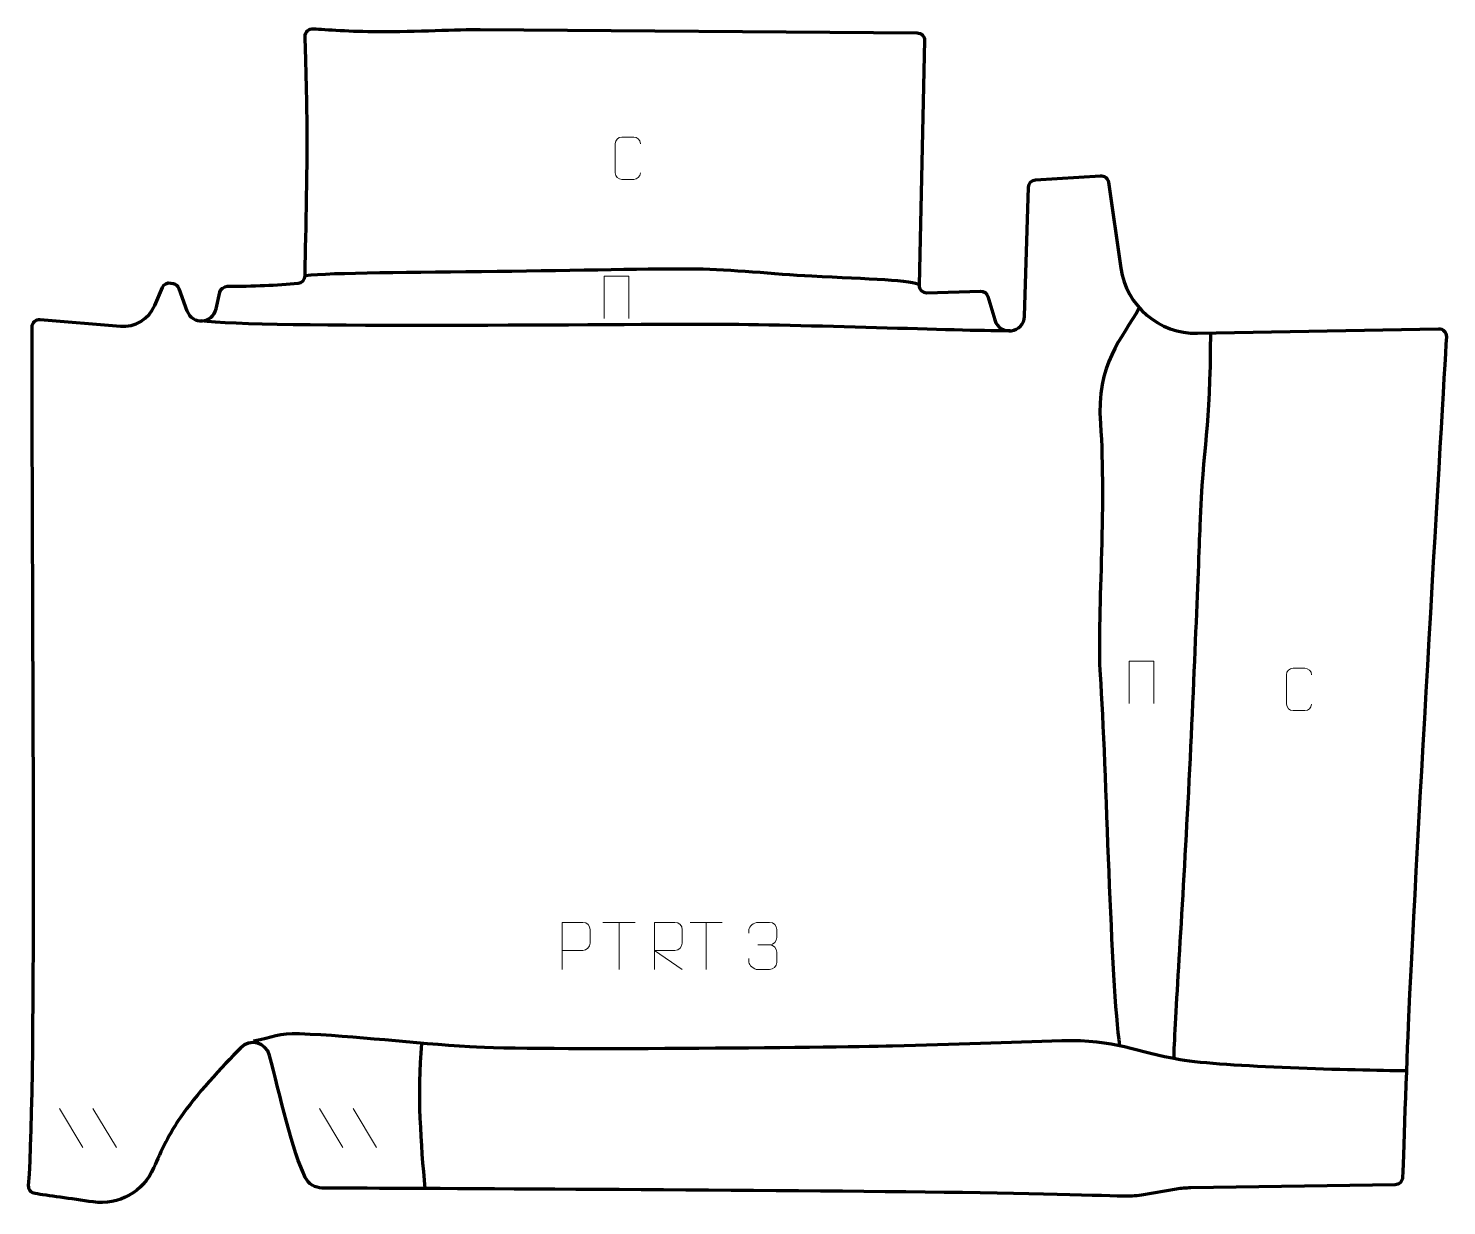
# Model space of a CAD drawing. Header units: millimetres. Extents: x -375 to 375, y -312 to 311.
import ezdxf

# ---------------------------------------------------------------- set-up
doc = ezdxf.new("R2010")
doc.units = ezdxf.units.MM
doc.header["$MEASUREMENT"] = 0
for name, color, linetype in [('layer 1', 7, 'Continuous'), ('layer 2', 7, 'Continuous'), ('layer 3', 7, 'Continuous')]:
    doc.layers.add(name, color=color, linetype=linetype)

msp = doc.modelspace()

# ---------------------------------------------------------------- linework, layer by layer
at = {"layer": 'layer 1', "color": 250, "lineweight": 9}
for points, knots in [([(-51.3757, 234.2066), (-51.5009, 232.1256), (-53.0031, 230.8004), (-54.9268, 230.7907), (-54.9268, 230.7907), (-57.0154, 230.791), (-59.104, 230.791), (-61.1923, 230.7907), (-61.1923, 230.7907), (-62.9165, 230.6963), (-64.6829, 232.3842), (-64.6729, 234.191), (-64.6729, 234.191), (-64.6725, 239.3592), (-64.6725, 244.5269), (-64.6729, 249.6943), (-64.6729, 249.6943), (-64.6691, 251.6094), (-63.1046, 253.1493), (-61.1767, 253.1372), (-61.1767, 253.1372), (-59.0937, 253.1372), (-57.0102, 253.1372), (-54.9268, 253.1372), (-54.9268, 253.1372), (-53.1833, 253.169), (-51.3996, 251.8331), (-51.3757, 249.6497)], [0, 0, 0, 0, 0.125, 0.125, 0.125, 0.125, 0.25, 0.25, 0.25, 0.25, 0.375, 0.375, 0.375, 0.375, 0.5, 0.5, 0.5, 0.5, 0.625, 0.625, 0.625, 0.625, 0.75, 0.75, 0.75, 0.75, 1, 1, 1, 1]), ([(-70.5545, 157.2522), (-70.5545, 157.2522), (-70.5545, 179.6025), (-70.5545, 179.6025), (-70.5545, 179.6025), (-70.5545, 179.6025), (-57.4362, 179.6025), (-57.4362, 179.6025), (-57.4362, 179.6025), (-57.4362, 179.6025), (-57.4362, 157.2522), (-57.4362, 157.2522)], [0, 0, 0, 0, 0.25, 0.25, 0.25, 0.25, 0.5, 0.5, 0.5, 0.5, 1, 1, 1, 1]), ([(207.1417, -46.4807), (207.1417, -46.4807), (207.1417, -24.1304), (207.1417, -24.1304), (207.1417, -24.1304), (207.1417, -24.1304), (220.26, -24.1304), (220.26, -24.1304), (220.26, -24.1304), (220.26, -24.1304), (220.26, -46.4807), (220.26, -46.4807)], [0, 0, 0, 0, 0.25, 0.25, 0.25, 0.25, 0.5, 0.5, 0.5, 0.5, 1, 1, 1, 1]), ([(303.6951, -46.8106), (303.5699, -48.8916), (302.0677, -50.2168), (300.144, -50.2265), (300.144, -50.2265), (298.0554, -50.2262), (295.9668, -50.2262), (293.8785, -50.2265), (293.8785, -50.2265), (292.1543, -50.3209), (290.3879, -48.633), (290.3979, -46.8262), (290.3979, -46.8262), (290.3983, -41.658), (290.3983, -36.4903), (290.3979, -31.3229), (290.3979, -31.3229), (290.4017, -29.4078), (291.9662, -27.8679), (293.8941, -27.88), (293.8941, -27.88), (295.9771, -27.88), (298.0606, -27.88), (300.144, -27.88), (300.144, -27.88), (301.8875, -27.8482), (303.6712, -29.1841), (303.6951, -31.3675)], [0, 0, 0, 0, 0.125, 0.125, 0.125, 0.125, 0.25, 0.25, 0.25, 0.25, 0.375, 0.375, 0.375, 0.375, 0.5, 0.5, 0.5, 0.5, 0.625, 0.625, 0.625, 0.625, 0.75, 0.75, 0.75, 0.75, 1, 1, 1, 1]), ([(-92.6723, -187.2435), (-92.6723, -187.2435), (-92.6723, -162.2899), (-92.6723, -162.2899), (-92.6723, -162.2899), (-89.0773, -162.2899), (-85.482, -162.2899), (-81.8866, -162.2899), (-81.8866, -162.2899), (-79.5614, -162.3278), (-78.004, -163.8179), (-78.0082, -166.184), (-78.0082, -166.184), (-78.0086, -168.2197), (-78.0086, -171.279), (-78.0082, -173.315), (-78.0082, -173.315), (-78.0147, -175.1904), (-79.8269, -177.1323), (-81.8365, -177.1514), (-81.8365, -177.1514), (-81.8365, -177.1514), (-92.6723, -177.1514), (-92.6723, -177.1514)], [0, 0, 0, 0, 0.14285714, 0.14285714, 0.14285714, 0.14285714, 0.28571429, 0.28571429, 0.28571429, 0.28571429, 0.42857143, 0.42857143, 0.42857143, 0.42857143, 0.57142857, 0.57142857, 0.57142857, 0.57142857, 0.71428571, 0.71428571, 0.71428571, 0.71428571, 1, 1, 1, 1]), ([(-43.9196, -187.2396), (-43.9196, -187.2396), (-43.9196, -162.2861), (-43.9196, -162.2861), (-43.9196, -162.2861), (-40.3248, -162.2861), (-36.7293, -162.2861), (-33.1341, -162.2861), (-33.1341, -162.2861), (-30.8088, -162.3238), (-29.2515, -163.8138), (-29.2556, -166.1802), (-29.2556, -166.1802), (-29.256, -168.2157), (-29.256, -171.2751), (-29.2556, -173.3111), (-29.2556, -173.3111), (-29.2621, -175.1866), (-31.0744, -177.1284), (-33.0839, -177.1475), (-33.0839, -177.1475), (-33.0839, -177.1475), (-43.9196, -177.1475), (-43.9196, -177.1475), (-43.9196, -177.1475), (-43.9196, -177.1475), (-29.2649, -187.2396), (-29.2649, -187.2396)], [0, 0, 0, 0, 0.125, 0.125, 0.125, 0.125, 0.25, 0.25, 0.25, 0.25, 0.375, 0.375, 0.375, 0.375, 0.5, 0.5, 0.5, 0.5, 0.625, 0.625, 0.625, 0.625, 0.75, 0.75, 0.75, 0.75, 1, 1, 1, 1]), ([(6.0479, -167.9704), (6.0479, -167.9704), (6.0479, -166.1132), (6.0479, -166.1132), (6.0479, -166.1132), (6.0336, -164.3713), (8.6981, -162.2532), (10.7572, -162.2759), (10.7572, -162.2759), (12.8213, -162.2759), (14.8853, -162.2759), (16.949, -162.2759), (16.949, -162.2759), (19.1435, -162.2671), (20.7418, -164.1139), (20.7862, -166.026), (20.7862, -166.026), (20.7858, -167.4611), (20.7858, -168.8962), (20.7862, -170.3317), (20.7862, -170.3317), (20.7376, -171.9852), (19.135, -174.2152), (16.9367, -174.2052), (16.9367, -174.2052), (19.1404, -174.2164), (20.7484, -176.0196), (20.8024, -178.0791), (20.8024, -178.0791), (20.802, -179.8638), (20.802, -181.6485), (20.8024, -183.4336), (20.8024, -183.4336), (20.8125, -185.495), (18.7576, -187.2581), (16.9367, -187.25), (16.9367, -187.25), (14.8714, -187.2497), (12.8062, -187.2497), (10.7406, -187.25), (10.7406, -187.25), (8.572, -187.2385), (6.041, -184.8383), (6.0224, -183.3765), (6.0224, -183.3765), (6.0224, -183.3765), (6.0224, -181.4679), (6.0224, -181.4679)], [0, 0, 0, 0, 0.07692308, 0.07692308, 0.07692308, 0.07692308, 0.15384615, 0.15384615, 0.15384615, 0.15384615, 0.23076923, 0.23076923, 0.23076923, 0.23076923, 0.30769231, 0.30769231, 0.30769231, 0.30769231, 0.38461538, 0.38461538, 0.38461538, 0.38461538, 0.46153846, 0.46153846, 0.46153846, 0.46153846, 0.53846154, 0.53846154, 0.53846154, 0.53846154, 0.61538462, 0.61538462, 0.61538462, 0.61538462, 0.69230769, 0.69230769, 0.69230769, 0.69230769, 0.76923077, 0.76923077, 0.76923077, 0.76923077, 0.84615385, 0.84615385, 0.84615385, 0.84615385, 1, 1, 1, 1])]:
    msp.add_open_spline(points, degree=3, knots=knots, dxfattribs=at)
for points in [[(-71.1659, -162.3134), (-71.1659, -162.3134), (-54.1787, -162.3134), (-54.1787, -162.3134)], [(-62.6721, -187.2434), (-62.6721, -187.2434), (-62.6721, -162.2899), (-62.6721, -162.2899)], [(-25.0811, -162.3096), (-25.0811, -162.3096), (-8.0939, -162.3096), (-8.0939, -162.3096)], [(-16.5873, -187.2396), (-16.5873, -187.2396), (-16.5873, -162.2861), (-16.5873, -162.2861)], [(10.7576, -174.2156), (10.7576, -174.2156), (16.954, -174.2156), (16.954, -174.2156)], [(-358.6874, -260.8218), (-358.6874, -260.8218), (-346.3231, -281.3661), (-346.3231, -281.3661)], [(-340.9575, -260.8218), (-340.9575, -260.8218), (-328.5932, -281.3661), (-328.5932, -281.3661)], [(-221.104, -260.8218), (-221.104, -260.8218), (-208.7397, -281.3661), (-208.7397, -281.3661)], [(-203.3741, -260.8218), (-203.3741, -260.8218), (-191.0098, -281.3661), (-191.0098, -281.3661)]]:
    msp.add_open_spline(points, degree=3, dxfattribs=at)
at = {"layer": 'layer 2', "color": 230, "lineweight": 200}
msp.add_open_spline([(347.8744, -301.1236), (350.0189, -301.0912), (351.7609, -299.3841), (351.834, -297.2406), (351.834, -297.2406), (352.3402, -282.3682), (354.1997, -228.2387), (355.1225, -208.3328), (355.1225, -208.3328), (358.9862, -124.9729), (372.9227, 112.497), (374.9843, 147.5272), (374.9843, 147.5272), (375.1219, 149.8675), (373.2373, 151.8282), (370.8931, 151.7841), (370.8931, 151.7841), (370.8931, 151.7841), (243.3364, 149.3927), (243.3364, 149.3927), (243.3364, 149.3927), (223.0627, 149.0127), (205.6757, 163.7825), (202.7726, 183.8509), (202.7726, 183.8509), (202.7726, 183.8509), (196.2036, 229.2619), (196.2036, 229.2619), (196.2036, 229.2619), (195.9036, 231.3355), (194.0619, 232.832), (191.9706, 232.7008), (191.9706, 232.7008), (191.9706, 232.7008), (157.6633, 230.5474), (157.6633, 230.5474), (157.6633, 230.5474), (155.59, 230.4172), (153.9567, 228.7296), (153.8949, 226.6531), (153.8949, 226.6531), (153.8949, 226.6531), (151.8594, 158.4608), (151.8594, 158.4608), (151.8594, 158.4608), (151.586, 149.3023), (138.6641, 147.651), (136.0959, 156.4457), (136.0959, 156.4457), (136.0959, 156.4457), (132.5028, 168.751), (132.5028, 168.751), (132.5028, 168.751), (131.9895, 170.5089), (130.3534, 171.6981), (128.5232, 171.6441), (128.5232, 171.6441), (128.5232, 171.6441), (100.1753, 170.8077), (100.1753, 170.8077), (100.1753, 170.8077), (97.8762, 170.7459), (95.9935, 172.621), (96.0457, 174.9207), (96.0457, 174.9207), (96.0457, 174.9207), (98.9946, 304.1657), (98.9946, 304.1657), (98.9946, 304.1657), (99.0457, 306.4101), (97.2498, 308.2618), (95.005, 308.2794), (95.005, 308.2794), (95.005, 308.2794), (-136.0899, 310.1227), (-136.0899, 310.1227), (-136.0899, 310.1227), (-147.4892, 310.2134), (-170.0966, 308.8181), (-190.1372, 308.9779), (-190.1372, 308.9779), (-204.6399, 309.0936), (-217.7985, 309.9699), (-224.3927, 310.4857), (-224.3927, 310.4857), (-226.7707, 310.672), (-228.7847, 308.7596), (-228.7202, 306.3748), (-228.7202, 306.3748), (-228.42, 295.2997), (-227.6717, 266.7682), (-227.6181, 255.7714), (-227.6181, 255.7714), (-227.5352, 238.8042), (-228.4863, 192.8873), (-228.7668, 179.7989), (-228.7668, 179.7989), (-228.8104, 177.7641), (-230.3655, 176.0888), (-232.3905, 175.8838), (-232.3905, 175.8838), (-243.511, 174.7588), (-256.3014, 174.3086), (-269.9363, 174.2003), (-269.9363, 174.2003), (-271.8042, 174.1852), (-273.4171, 172.8848), (-273.8278, 171.0627), (-273.8278, 171.0627), (-273.8278, 171.0627), (-275.8153, 162.2415), (-275.8153, 162.2415), (-275.8153, 162.2415), (-277.5806, 154.4063), (-288.4751, 153.7103), (-291.2229, 161.2576), (-291.2229, 161.2576), (-291.2229, 161.2576), (-295.5444, 173.1272), (-295.5444, 173.1272), (-295.5444, 173.1272), (-296.0196, 174.4328), (-297.1358, 175.4008), (-298.4954, 175.6869), (-298.4954, 175.6869), (-298.4954, 175.6869), (-299.6998, 175.9406), (-299.6998, 175.9406), (-299.6998, 175.9406), (-301.5797, 176.3364), (-303.4773, 175.3472), (-304.2295, 173.5795), (-304.2295, 173.5795), (-304.2295, 173.5795), (-308.2687, 164.0866), (-308.2687, 164.0866), (-308.2687, 164.0866), (-311.3298, 156.8934), (-318.6626, 152.4777), (-326.452, 153.1374), (-326.452, 153.1374), (-326.452, 153.1374), (-368.8314, 156.7262), (-368.8314, 156.7262), (-368.8314, 156.7262), (-371.1795, 156.9248), (-373.1949, 155.0727), (-373.1935, 152.7162), (-373.1935, 152.7162), (-373.0909, -15.9998), (-370.6472, -242.7407), (-374.9814, -301.506), (-374.9814, -301.506), (-375.137, -303.616), (-373.6387, -305.4871), (-371.5443, -305.7877), (-371.5443, -305.7877), (-365.3597, -306.6763), (-352.5307, -308.5189), (-340.8721, -310.1935), (-340.8721, -310.1935), (-327.3565, -312.1352), (-314.2452, -304.7463), (-308.8537, -292.2012), (-308.8537, -292.2012), (-305.0423, -283.3323), (-300.1535, -273.3156), (-294.7433, -265.5008), (-294.7433, -265.5008), (-286.5892, -253.7226), (-272.6961, -238.707), (-262.8148, -228.5791), (-262.8148, -228.5791), (-257.891, -223.533), (-249.3443, -225.7985), (-247.5772, -232.6237), (-247.5772, -232.6237), (-242.3547, -252.7941), (-235.1023, -284.1966), (-228.6267, -297.2586), (-228.6267, -297.2586), (-226.9394, -300.6625), (-223.4783, -302.8215), (-219.6792, -302.8431), (-219.6792, -302.8431), (-187.9687, -303.0212), (-26.3376, -303.6576), (89.0329, -304.8645), (89.0329, -304.8645), (144.5664, -305.4455), (189.3816, -306.7349), (203.8292, -307.184), (203.8292, -307.184), (207.1189, -307.2863), (210.4078, -307.0655), (213.6544, -306.5243), (213.6544, -306.5243), (213.6544, -306.5243), (232.2144, -303.4308), (232.2144, -303.4308), (232.2144, -303.4308), (234.6969, -303.017), (237.2069, -302.7905), (239.7233, -302.7524), (239.7233, -302.7524), (239.7233, -302.7524), (347.8744, -301.1236), (347.8744, -301.1236)], degree=3, knots=[0, 0, 0, 0, 0.01886792, 0.01886792, 0.01886792, 0.01886792, 0.03773585, 0.03773585, 0.03773585, 0.03773585, 0.05660377, 0.05660377, 0.05660377, 0.05660377, 0.0754717, 0.0754717, 0.0754717, 0.0754717, 0.09433962, 0.09433962, 0.09433962, 0.09433962, 0.11320755, 0.11320755, 0.11320755, 0.11320755, 0.13207547, 0.13207547, 0.13207547, 0.13207547, 0.1509434, 0.1509434, 0.1509434, 0.1509434, 0.16981132, 0.16981132, 0.16981132, 0.16981132, 0.18867925, 0.18867925, 0.18867925, 0.18867925, 0.20754717, 0.20754717, 0.20754717, 0.20754717, 0.22641509, 0.22641509, 0.22641509, 0.22641509, 0.24528302, 0.24528302, 0.24528302, 0.24528302, 0.26415094, 0.26415094, 0.26415094, 0.26415094, 0.28301887, 0.28301887, 0.28301887, 0.28301887, 0.30188679, 0.30188679, 0.30188679, 0.30188679, 0.32075472, 0.32075472, 0.32075472, 0.32075472, 0.33962264, 0.33962264, 0.33962264, 0.33962264, 0.35849057, 0.35849057, 0.35849057, 0.35849057, 0.37735849, 0.37735849, 0.37735849, 0.37735849, 0.39622642, 0.39622642, 0.39622642, 0.39622642, 0.41509434, 0.41509434, 0.41509434, 0.41509434, 0.43396226, 0.43396226, 0.43396226, 0.43396226, 0.45283019, 0.45283019, 0.45283019, 0.45283019, 0.47169811, 0.47169811, 0.47169811, 0.47169811, 0.49056604, 0.49056604, 0.49056604, 0.49056604, 0.50943396, 0.50943396, 0.50943396, 0.50943396, 0.52830189, 0.52830189, 0.52830189, 0.52830189, 0.54716981, 0.54716981, 0.54716981, 0.54716981, 0.56603774, 0.56603774, 0.56603774, 0.56603774, 0.58490566, 0.58490566, 0.58490566, 0.58490566, 0.60377358, 0.60377358, 0.60377358, 0.60377358, 0.62264151, 0.62264151, 0.62264151, 0.62264151, 0.64150943, 0.64150943, 0.64150943, 0.64150943, 0.66037736, 0.66037736, 0.66037736, 0.66037736, 0.67924528, 0.67924528, 0.67924528, 0.67924528, 0.69811321, 0.69811321, 0.69811321, 0.69811321, 0.71698113, 0.71698113, 0.71698113, 0.71698113, 0.73584906, 0.73584906, 0.73584906, 0.73584906, 0.75471698, 0.75471698, 0.75471698, 0.75471698, 0.77358491, 0.77358491, 0.77358491, 0.77358491, 0.79245283, 0.79245283, 0.79245283, 0.79245283, 0.81132075, 0.81132075, 0.81132075, 0.81132075, 0.83018868, 0.83018868, 0.83018868, 0.83018868, 0.8490566, 0.8490566, 0.8490566, 0.8490566, 0.86792453, 0.86792453, 0.86792453, 0.86792453, 0.88679245, 0.88679245, 0.88679245, 0.88679245, 0.90566038, 0.90566038, 0.90566038, 0.90566038, 0.9245283, 0.9245283, 0.9245283, 0.9245283, 0.94339623, 0.94339623, 0.94339623, 0.94339623, 0.96226415, 0.96226415, 0.96226415, 0.96226415, 1, 1, 1, 1], dxfattribs=at)
at = {"layer": 'layer 3', "color": 250, "lineweight": 200}
for points, knots in [([(96.0458, 174.9205), (93.8167, 177.4041), (68.6936, 177.9632), (39.3823, 179.5225), (39.3823, 179.5225), (18.948, 180.6098), (-3.5215, 183.057), (-21.6885, 183.3025), (-21.6885, 183.3025), (-43.0577, 183.5915), (-85.7029, 182.4996), (-127.1765, 181.9817), (-127.1765, 181.9817), (-171.5362, 181.4275), (-214.5557, 181.3855), (-228.7669, 179.7988)], [0, 0, 0, 0, 0.2, 0.2, 0.2, 0.2, 0.4, 0.4, 0.4, 0.4, 0.6, 0.6, 0.6, 0.6, 1, 1, 1, 1]), ([(212.5425, 162.8598), (203.5244, 146.348), (189.5791, 133.345), (191.9699, 101.5206), (191.9699, 101.5206), (195.1573, 59.0916), (190.0332, -4.7128), (191.8376, -31.3518), (191.8376, -31.3518), (195.1573, -80.359), (197.1868, -194.7768), (202.1486, -227.6133)], [0, 0, 0, 0, 0.25, 0.25, 0.25, 0.25, 0.5, 0.5, 0.5, 0.5, 1, 1, 1, 1]), ([(144.1487, 150.6609), (124.2369, 150.3325), (41.7617, 153.7562), (-9.2378, 154.0363), (-9.2378, 154.0363), (-60.2367, 154.3167), (-253.0711, 151.636), (-283.7532, 155.9646)], [0, 0, 0, 0, 0.33333333, 0.33333333, 0.33333333, 0.33333333, 1, 1, 1, 1]), ([(250.1411, 149.5202), (250.1411, 97.3412), (246.1565, 91.3645), (244.5626, 47.5375), (244.5626, 47.5375), (243.735, 24.7709), (241.1767, -41.8451), (237.875, -105.0555), (237.875, -105.0555), (234.8207, -163.5313), (230.9863, -219.092), (230.7373, -234.326)], [0, 0, 0, 0, 0.25, 0.25, 0.25, 0.25, 0.5, 0.5, 0.5, 0.5, 1, 1, 1, 1]), ([(353.8243, -240.9003), (326.2409, -240.5281), (257.711, -238.9343), (234.2037, -234.95), (234.2037, -234.95), (210.6963, -230.9657), (199.9384, -224.1924), (171.6498, -224.9893), (171.6498, -224.9893), (143.3613, -225.7859), (114.6745, -226.9815), (82.003, -227.778), (82.003, -227.778), (49.3318, -228.575), (-108.0484, -230.1688), (-141.5167, -228.1767), (-141.5167, -228.1767), (-171.5122, -226.2417), (-201.7708, -222.5608), (-231.7061, -221.2604), (-231.7061, -221.2604), (-242.7968, -220.7786), (-245.8926, -223.1871), (-256.0141, -225.2007)], [0, 0, 0, 0, 0.14285714, 0.14285714, 0.14285714, 0.14285714, 0.28571429, 0.28571429, 0.28571429, 0.28571429, 0.42857143, 0.42857143, 0.42857143, 0.42857143, 0.57142857, 0.57142857, 0.57142857, 0.57142857, 0.71428571, 0.71428571, 0.71428571, 0.71428571, 1, 1, 1, 1])]:
    msp.add_open_spline(points, degree=3, knots=knots, dxfattribs=at)
msp.add_open_spline([(-167.192, -226.3729), (-169.6057, -253.2778), (-167.5074, -279.4264), (-165.419, -303.1073)], degree=3, dxfattribs=at)

doc.saveas('drawing.dxf')
